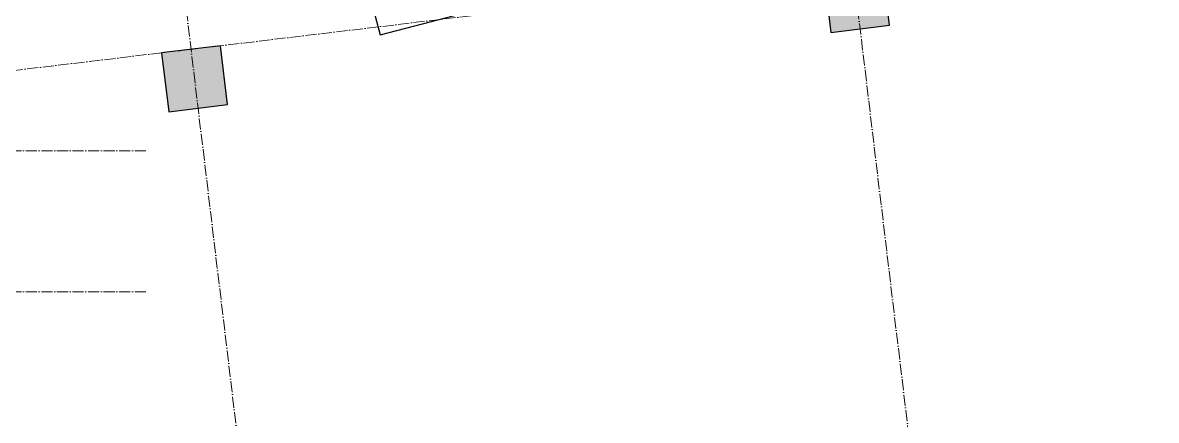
# Model space of a CAD drawing. Header units: millimetres. Extents: x -55734 to 162275, y 47779 to 197208.
# Drawn here: x 47156 to 62458, y 94811 to 100175 of the extents above; entities that cross this region are included whole.
import ezdxf

# ---------------------------------------------------------------- set-up
doc = ezdxf.new("R2010")
doc.units = ezdxf.units.MM
doc.linetypes.add('Grid Line', pattern=[4.2, 3, -0.6, 0, -0.6])
for name, color, linetype, lineweight in [('NET-CAT', 3, 'Continuous', 15), ('TRUC', 225, 'Continuous', 5), ('X-COT HAM$0$LC.HA', 8, 'Continuous', 9)]:
    doc.layers.add(name, color=color, linetype=linetype, lineweight=lineweight)
doc.styles.add('TA1', font='Font - TrueType - Arial.ttf')
doc.dimstyles.new('D_200_KTx2', dxfattribs={"dimtxt": 400, "dimasz": 300, "dimexe": 300, "dimexo": 300, "dimgap": 160, "dimtad": 1, "dimdec": 0, "dimzin": 9, "dimtxsty": 'TA1', "dimblk": 'ARCHTICK', "dimcen": 1, "dimdle": 300, "dimclrd": 256, "dimclre": 256, "dimclrt": 7, "dimadec": 0, "dimazin": 0, "dimtfac": 1, "dimtdec": 0, "dimtix": 1, "dimtmove": 1, "dimatfit": 3, "dimldrblk": 'ARCHTICK', "dimfxl": 1, "dimtolj": 1, "dimtzin": 0, "dimlwd": -1, "dimlwe": -1, "dimarcsym": 0})

# ---------------------------------------------------------------- blocks, each defined once
blk = doc.blocks.new('ALC1807-ASCENT PLAZA-KET CAU_rvt-1-MẶT BẰNG TẦNG 1')
at = {"layer": 'X-COT HAM$0$LC.HA'}
for points in [[(58762, 29339), (57968, 29244), (58063, 28450), (58858, 28545)], [(49826, 28269), (49032, 28174), (49127, 27379), (49921, 27475)]]:
    blk.add_hatch(color=256, dxfattribs=at).paths.add_polyline_path(points, flags=0)
at = {"lineweight": 25}
for points in [[(58762, 29339), (57968, 29244), (58063, 28450), (58858, 28545)], [(49826, 28269), (49032, 28174), (49127, 27379), (49921, 27475)]]:
    blk.add_lwpolyline(points, close=True, dxfattribs=at)
blk = doc.blocks.new('_ARCHTICK')
at = {"color": 0, "linetype": 'ByBlock', "const_width": 0.15}
blk.add_lwpolyline([(-0.5, -0.5), (0.5, 0.5)], dxfattribs=at)

msp = doc.modelspace()

# ---------------------------------------------------------------- linework, layer by layer
at = {"layer": 'TRUC', "linetype": 'Grid Line', "ltscale": 50}
for p, q in [((57202.2, 110593.6, 0), (61168.9, 77470.8, 0)), ((57202.2, 110593.6, 0), (61168.9, 77470.8, 0)), ((48266.1, 109523.2, 0), (52232.8, 76400.4, 0)), ((48266.1, 109523.2, 0), (52232.8, 76400.4, 0)), ((41585.1, 98876.3, 0), (106103, 106604.6, 0)), ((48819, 98444.6, 0), (-19145, 98444.6, 0)), ((48819, 96544.6, 0), (-21659.7, 96544.6, 0))]:
    msp.add_line(p, q, dxfattribs=at)

# ---------------------------------------------------------------- block references
at = {"layer": 'NET-CAT'}
msp.add_blockref('ALC1807-ASCENT PLAZA-KET CAU_rvt-1-MẶT BẰNG TẦNG 1', (-0.1, 71594.6, 0), dxfattribs=at)

# ---------------------------------------------------------------- leaders
msp.add_leader([(51724.3, 100985.2, 0), (51979.4, 100009.7, 0), (60353.1, 102199.3, 0)], dimstyle='D_200_KTx2', override={"dimasz": 200, "dimtad": 0, "dimtfill": 1, "dimarcsym": 2})

doc.saveas('drawing.dxf')
